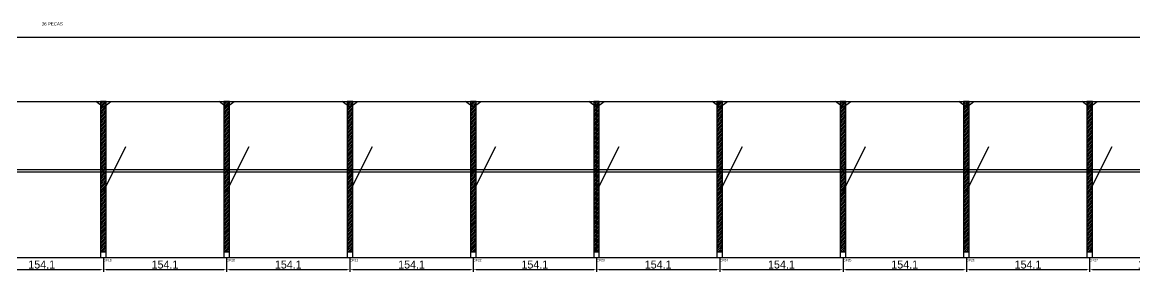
# Model space of a CAD drawing. Header units: metres. Extents: x -30 to 5483, y -25 to 308.
# Drawn here: x 2702 to 4093, y -25 to 287 of the extents above; entities that cross this region are included whole.
import ezdxf

# ---------------------------------------------------------------- set-up
doc = ezdxf.new("R2010")
doc.units = ezdxf.units.M
for name, color, linetype in [('BARRA_ANCORAGEM', 1, 'Continuous'), ('COTA', 241, 'Continuous'), ('GARFOS OK', 3, 'Continuous'), ('NOME DA VIGA', 6, 'Continuous'), ('SARR_7x7', 40, 'Continuous'), ('TIRAS REESCORAMENTO', 252, 'Continuous'), ('VIGAS', 3, 'Continuous')]:
    doc.layers.add(name, color=color, linetype=linetype)
doc.dimstyles.new('EZ DXF', dxfattribs={"dimtxt": 10, "dimasz": 3.5, "dimexe": 3, "dimexo": 1.5, "dimgap": 1, "dimtad": 1, "dimdec": 1, "dimdsep": 46, "dimcen": 2.5, "dimazin": 3, "dimtfac": 1, "dimtmove": 0, "dimatfit": 3})

msp = doc.modelspace()

# ---------------------------------------------------------------- hatches: boundary and pattern name
at = {"layer": 'COTA'}
h = msp.add_hatch(dxfattribs=at)
h.set_pattern_fill('ANSI31', scale=0.5)
h.paths.add_polyline_path([(2800.04, 0), (2807.04, 0), (2807.04, 188), (2800.04, 188)])
h = msp.add_hatch(dxfattribs=at)
h.set_pattern_fill('ANSI31', scale=0.5)
h.paths.add_polyline_path([(2954.12, 0), (2961.12, 0), (2961.12, 188), (2954.12, 188)])
h = msp.add_hatch(dxfattribs=at)
h.set_pattern_fill('ANSI31', scale=0.5)
h.paths.add_polyline_path([(3108.21, 0), (3115.21, 0), (3115.21, 188), (3108.21, 188)])
h = msp.add_hatch(dxfattribs=at)
h.set_pattern_fill('ANSI31', scale=0.5)
h.paths.add_polyline_path([(3262.3, 0), (3269.3, 0), (3269.3, 188), (3262.3, 188)])
h = msp.add_hatch(dxfattribs=at)
h.set_pattern_fill('ANSI31', scale=0.5)
h.paths.add_polyline_path([(3416.38, 0), (3423.38, 0), (3423.38, 188), (3416.38, 188)])
h = msp.add_hatch(dxfattribs=at)
h.set_pattern_fill('ANSI31', scale=0.5)
h.paths.add_polyline_path([(3570.47, 0), (3577.47, 0), (3577.47, 188), (3570.47, 188)])
h = msp.add_hatch(dxfattribs=at)
h.set_pattern_fill('ANSI31', scale=0.5)
h.paths.add_polyline_path([(3724.55, 0), (3731.55, 0), (3731.55, 188), (3724.55, 188)])
h = msp.add_hatch(dxfattribs=at)
h.set_pattern_fill('ANSI31', scale=0.5)
h.paths.add_polyline_path([(3878.64, 0), (3885.64, 0), (3885.64, 188), (3878.64, 188)])
h = msp.add_hatch(dxfattribs=at)
h.set_pattern_fill('ANSI31', scale=0.5)
h.paths.add_polyline_path([(4032.72, 0), (4039.72, 0), (4039.72, 188), (4032.72, 188)])

# ---------------------------------------------------------------- linework, layer by layer
at = {"layer": 'BARRA_ANCORAGEM'}
for p, q in [((2803.54, 75.2), (2831.74, 131.6)), ((2957.62, 75.2), (2985.82, 131.6)), ((3111.71, 75.2), (3139.91, 131.6)), ((3265.8, 75.2), (3294, 131.6)), ((3419.88, 75.2), (3448.08, 131.6)), ((3573.97, 75.2), (3602.17, 131.6)), ((3728.05, 75.2), (3756.25, 131.6)), ((3882.14, 75.2), (3910.34, 131.6)), ((4036.22, 75.2), (4064.42, 131.6))]:
    msp.add_line(p, q, dxfattribs=at)
at = {"layer": 'GARFOS OK'}
for p, q in [((2803.54, 181), (2794.04, 188)), ((2794.04, 188), (2813.04, 188)), ((2803.54, 181), (2813.04, 188)), ((2957.62, 181), (2948.12, 188)), ((2948.12, 188), (2967.12, 188)), ((2957.62, 181), (2967.12, 188)), ((3111.71, 181), (3102.21, 188)), ((3102.21, 188), (3121.21, 188)), ((3111.71, 181), (3121.21, 188)), ((3265.8, 181), (3256.3, 188)), ((3256.3, 188), (3275.3, 188)), ((3265.8, 181), (3275.3, 188)), ((3419.88, 181), (3410.38, 188)), ((3410.38, 188), (3429.38, 188)), ((3419.88, 181), (3429.38, 188)), ((3573.97, 181), (3564.47, 188)), ((3564.47, 188), (3583.47, 188)), ((3573.97, 181), (3583.47, 188)), ((3728.05, 181), (3718.55, 188)), ((3718.55, 188), (3737.55, 188)), ((3728.05, 181), (3737.55, 188)), ((3882.14, 181), (3872.64, 188)), ((3872.64, 188), (3891.64, 188)), ((3882.14, 181), (3891.64, 188)), ((4036.22, 181), (4026.72, 188)), ((4026.72, 188), (4045.72, 188)), ((4036.22, 181), (4045.72, 188))]:
    msp.add_line(p, q, dxfattribs=at)
at = {"layer": 'GARFOS OK', "linetype": 'CONTINUOUS'}
msp.add_line((-30, -7), (5482.99, -7), dxfattribs=at)
at = {"layer": 'GARFOS OK'}
for points in [[(2800.04, 0), (2807.04, 0), (2807.04, 188), (2800.04, 188), (2800.04, 0)], [(2954.12, 0), (2961.12, 0), (2961.12, 188), (2954.12, 188), (2954.12, 0)], [(3108.21, 0), (3115.21, 0), (3115.21, 188), (3108.21, 188), (3108.21, 0)], [(3262.3, 0), (3269.3, 0), (3269.3, 188), (3262.3, 188), (3262.3, 0)], [(3416.38, 0), (3423.38, 0), (3423.38, 188), (3416.38, 188), (3416.38, 0)], [(3570.47, 0), (3577.47, 0), (3577.47, 188), (3570.47, 188), (3570.47, 0)], [(3724.55, 0), (3731.55, 0), (3731.55, 188), (3724.55, 188), (3724.55, 0)], [(3878.64, 0), (3885.64, 0), (3885.64, 188), (3878.64, 188), (3878.64, 0)], [(4032.72, 0), (4039.72, 0), (4039.72, 188), (4032.72, 188), (4032.72, 0)]]:
    msp.add_lwpolyline(points, dxfattribs=at)
at = {"layer": 'SARR_7x7'}
for points in [[(2800.04, -7), (2807.04, -7), (2807.04, 0), (2800.04, 0), (2800.04, -7)], [(2954.12, -7), (2961.12, -7), (2961.12, 0), (2954.12, 0), (2954.12, -7)], [(3108.21, -7), (3115.21, -7), (3115.21, 0), (3108.21, 0), (3108.21, -7)], [(3262.3, -7), (3269.3, -7), (3269.3, 0), (3262.3, 0), (3262.3, -7)], [(3416.38, -7), (3423.38, -7), (3423.38, 0), (3416.38, 0), (3416.38, -7)], [(3570.47, -7), (3577.47, -7), (3577.47, 0), (3570.47, 0), (3570.47, -7)], [(3724.55, -7), (3731.55, -7), (3731.55, 0), (3724.55, 0), (3724.55, -7)], [(3878.64, -7), (3885.64, -7), (3885.64, 0), (3878.64, 0), (3878.64, -7)], [(4032.72, -7), (4039.72, -7), (4039.72, 0), (4032.72, 0), (4032.72, -7)]]:
    msp.add_lwpolyline(points, dxfattribs=at)
at = {"layer": 'TIRAS REESCORAMENTO'}
for points in [[(2649.45, 100), (2803.54, 100), (2803.54, 102.5), (2649.45, 102.5), (2649.45, 100)], [(2803.54, 100), (2957.62, 100), (2957.62, 102.5), (2803.54, 102.5), (2803.54, 100)], [(2957.62, 100), (3111.71, 100), (3111.71, 102.5), (2957.62, 102.5), (2957.62, 100)], [(3111.71, 100), (3265.8, 100), (3265.8, 102.5), (3111.71, 102.5), (3111.71, 100)], [(3265.8, 100), (3419.88, 100), (3419.88, 102.5), (3265.8, 102.5), (3265.8, 100)], [(3419.88, 100), (3573.97, 100), (3573.97, 102.5), (3419.88, 102.5), (3419.88, 100)], [(3573.97, 100), (3728.05, 100), (3728.05, 102.5), (3573.97, 102.5), (3573.97, 100)], [(3728.05, 100), (3882.14, 100), (3882.14, 102.5), (3728.05, 102.5), (3728.05, 100)], [(3882.14, 100), (4036.22, 100), (4036.22, 102.5), (3882.14, 102.5), (3882.14, 100)], [(4036.22, 100), (4190.31, 100), (4190.31, 102.5), (4036.22, 102.5), (4036.22, 100)]]:
    msp.add_lwpolyline(points, dxfattribs=at)
at = {"layer": 'VIGAS'}
msp.add_lwpolyline([(0, 188), (5452.99, 188), (5452.99, 268), (0, 268), (0, 188)], dxfattribs=at)

# ---------------------------------------------------------------- texts
at = {"layer": 'NOME DA VIGA'}
for s, height, p in [('36 PECAS', 4, (2726.5, 283)), ('GF19', 3, (2803.54, -12)), ('GF20', 3, (2957.62, -12)), ('GF21', 3, (3111.71, -12)), ('GF22', 3, (3265.8, -12)), ('GF23', 3, (3419.88, -12)), ('GF24', 3, (3573.97, -12)), ('GF25', 3, (3728.05, -12)), ('GF26', 3, (3882.14, -12)), ('GF27', 3, (4036.22, -12))]:
    msp.add_text(s, height=height, dxfattribs=at).set_placement(p)

# ---------------------------------------------------------------- dimensions: what is measured, and where the dimension line sits
at = {"layer": 'COTA'}
for base, p1, p2 in [((2649.45, -22), (2649.45, -7), (2803.54, -7)), ((2803.54, -22), (2803.54, -7), (2957.62, -7)), ((2957.62, -22), (2957.62, -7), (3111.71, -7)), ((3111.71, -22), (3111.71, -7), (3265.8, -7)), ((3265.8, -22), (3265.8, -7), (3419.88, -7)), ((3419.88, -22), (3419.88, -7), (3573.97, -7)), ((3573.97, -22), (3573.97, -7), (3728.05, -7)), ((3728.05, -22), (3728.05, -7), (3882.14, -7)), ((3882.14, -22), (3882.14, -7), (4036.22, -7)), ((4036.22, -22), (4036.22, -7), (4190.31, -7))]:
    msp.add_linear_dim(base=base, p1=p1, p2=p2, dimstyle='EZ DXF', dxfattribs=at).render()

doc.saveas('drawing.dxf')
